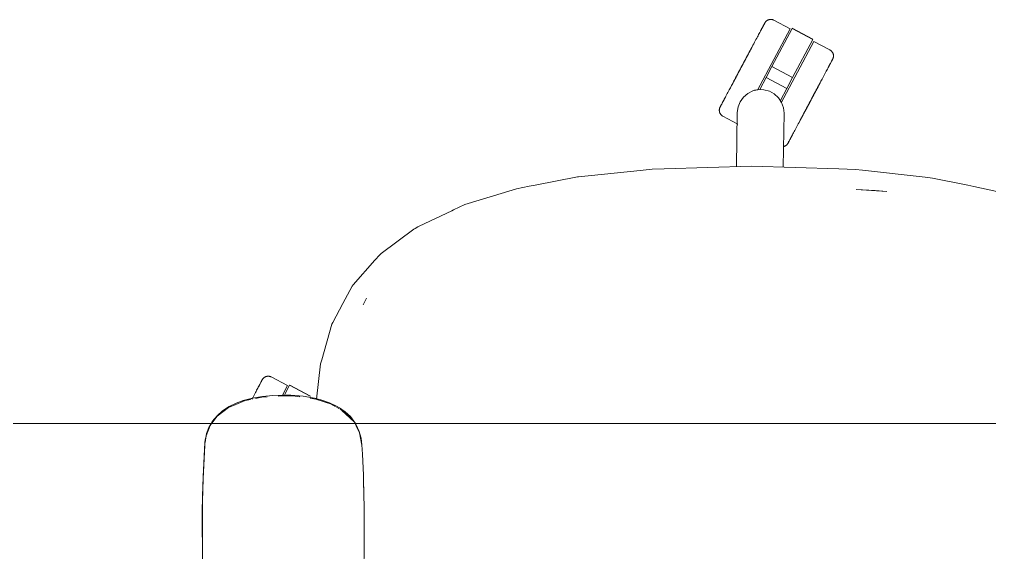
# Model space of a CAD drawing. Header units: millimetres. Extents: x 155927 to 326028, y -36033 to 97293.
# Drawn here: x 170437 to 171018, y 23308 to 23627 of the extents above; entities that cross this region are included whole.
import ezdxf

# ---------------------------------------------------------------- set-up
doc = ezdxf.new("R2010")
doc.units = ezdxf.units.MM
doc.header["$MEASUREMENT"] = 0
doc.layers.add('G-IMPT', color=8, linetype='CONTINUOUS', lineweight=9)
doc.layers.add('I-FURN', color=8, linetype='CONTINUOUS', lineweight=9)

msp = doc.modelspace()

# ---------------------------------------------------------------- linework, layer by layer
at = {"layer": 'G-IMPT'}
for p, q in [((170823.05, 23537.68), (170815.79, 23537.46)), ((170875.22, 23539.3), (170823.05, 23537.68)), ((170927.4, 23537.59), (170875.22, 23539.3)), ((170745.89, 23527.95), (170771.27, 23532.81)), ((170771.73, 23532.9), (170771.27, 23532.81)), ((170771.73, 23532.9), (170808.72, 23536.72)), ((170808.72, 23536.72), (170815.79, 23537.46)), ((170927.4, 23537.59), (170937.34, 23537.27)), ((170941.71, 23536.79), (170937.34, 23537.27)), ((170941.71, 23536.79), (170979.16, 23532.66)), ((170983.57, 23532.17), (170979.16, 23532.66)), ((171004.52, 23527.82), (170983.57, 23532.17)), ((170734.63, 23525.78), (170742.23, 23527.24)), ((170745.89, 23527.95), (170742.23, 23527.24)), ((171004.52, 23527.82), (171008.2, 23527.06)), ((171008.2, 23527.06), (171022.02, 23524.19)), ((170703.75, 23516.27), (170721.02, 23521.59)), ((170721.02, 23521.59), (170734.63, 23525.78)), ((170937.87, 23525.39), (170949.21, 23524.75)), ((170937.87, 23525.39), (170956.15, 23524.14)), ((170956.15, 23524.14), (170949.21, 23524.75)), ((170703.75, 23516.27), (170696.98, 23513.08)), ((170676.42, 23503.38), (170696.06, 23512.65)), ((170696.06, 23512.65), (170696.98, 23513.08)), ((170674.14, 23502.02), (170675.71, 23502.96)), ((170676.42, 23503.38), (170675.71, 23502.96)), ((170673.37, 23501.56), (170653.87, 23486.99)), ((170673.37, 23501.56), (170674.14, 23502.02)), ((170650.03, 23483), (170652.9, 23486.26)), ((170653.87, 23486.99), (170652.9, 23486.26)), ((170650.03, 23483), (170637.01, 23468.22)), ((170637.01, 23468.22), (170636.43, 23467.55)), ((170630.84, 23457.12), (170636.43, 23467.55)), ((170624.83, 23445.88), (170630.84, 23457.12)), ((170645.04, 23460.25), (170643.08, 23456.36)), ((170643.86, 23457.95), (170643.08, 23456.36)), ((170645.04, 23460.25), (170643.86, 23457.95)), ((170624.24, 23444.77), (170624.83, 23445.88)), ((170618.23, 23423.42), (170624.24, 23444.77)), ((170618.23, 23423.42), (170617.59, 23421.16)), ((170615.18, 23399.88), (170617.59, 23421.16)), ((170572.46, 23399.13), (170566.84, 23396.8)), ((170571.35, 23399.16), (170567.01, 23397.57)), ((170571.35, 23399.16), (170576.83, 23400.59)), ((170572.46, 23399.13), (170575.93, 23399.84)), ((170582.76, 23401.59), (170576.83, 23400.59)), ((170578.67, 23400.4), (170582.42, 23401.17)), ((170582.42, 23401.17), (170585.63, 23401.37)), ((170582.76, 23401.59), (170588.91, 23402.15)), ((170595.25, 23402.33), (170588.91, 23402.15)), ((170592.14, 23401.77), (170595.25, 23401.96)), ((170599.76, 23402.24), (170595.25, 23402.33)), ((170602.41, 23401.73), (170595.25, 23401.96)), ((170599.76, 23402.24), (170607.07, 23401.67)), ((170602.41, 23401.73), (170605.2, 23401.33)), ((170613.83, 23400.55), (170607.07, 23401.67)), ((170611.38, 23400.46), (170614.67, 23400)), ((170617.76, 23399.57), (170613.83, 23400.55)), ((170614.67, 23400), (170624.07, 23396.97)), ((170617.76, 23399.57), (170622.85, 23397.83)), ((170555.66, 23389.75), (170562.44, 23394.96)), ((170558.89, 23392.93), (170555.85, 23390.27)), ((170562.94, 23395.59), (170558.89, 23392.93)), ((170562.44, 23394.96), (170566.84, 23396.8)), ((170562.94, 23395.59), (170567.01, 23397.57)), ((170622.85, 23397.83), (170627.48, 23395.63)), ((170624.07, 23396.97), (170626.52, 23395.5)), ((170626.99, 23395.22), (170628.43, 23394.36)), ((170627.48, 23395.63), (170628.86, 23394.82)), ((170632.31, 23392.38), (170628.86, 23394.82)), ((170629.21, 23393.89), (170632.37, 23392.01)), ((170630.28, 23393.2), (170637.67, 23386.3)), ((170630.28, 23393.2), (170631.22, 23392.38)), ((170552.78, 23386.53), (170555.85, 23390.27)), ((170552.79, 23385.88), (170555.66, 23389.75)), ((170631.58, 23392.07), (170635.44, 23388.71)), ((170635.36, 23389.51), (170632.31, 23392.38)), ((170632.37, 23392.01), (170637.67, 23386.3)), ((170635.36, 23389.51), (170636.49, 23388.19)), ((170637.67, 23386.3), (170635.44, 23388.71)), ((170638.45, 23385.33), (170636.49, 23388.19)), ((170549.08, 23377.93), (170551.49, 23384.12)), ((170550.82, 23383.09), (170549.43, 23379.45)), ((170550.82, 23383.09), (170552.1, 23385.33)), ((170551.49, 23384.12), (170552.38, 23385.33)), ((170552.1, 23385.33), (170552.78, 23386.53)), ((170638.78, 23384.06), (170638.15, 23385.33)), ((170638.7, 23384.97), (170640.68, 23380.64)), ((170638.78, 23384.06), (170640.88, 23379.8)), ((170548.36, 23374.06), (170548.61, 23375.71)), ((170549.08, 23377.93), (170548.49, 23374.08)), ((170549.06, 23378.11), (170548.61, 23375.71)), ((170549.06, 23378.11), (170549.43, 23379.45)), ((170641.75, 23376.69), (170640.68, 23380.64)), ((170640.88, 23379.8), (170642.25, 23372.46)), ((170642.25, 23372.68), (170641.75, 23376.69)), ((170547.27, 23352.28), (170548.36, 23374.06)), ((170547.27, 23352.28), (170548.25, 23372.46)), ((170547.31, 23353.49), (170548.36, 23374.06)), ((170548.36, 23374.06), (170548.25, 23372.46)), ((170642.53, 23367.02), (170642.25, 23372.68)), ((170642.53, 23367.02), (170643.15, 23354.46)), ((170546.81, 23332.09), (170547.31, 23353.49)), ((170546.81, 23332.09), (170547.27, 23352.28)), ((170546.97, 23341.93), (170547.31, 23353.49)), ((170547.31, 23353.49), (170547.27, 23352.28)), ((170643.27, 23350.91), (170643.15, 23354.46)), ((170643.65, 23335.24), (170643.27, 23350.91)), ((170643.33, 23347.51), (170643.47, 23344.19)), ((170546.97, 23341.93), (170546.77, 23322.7)), ((170546.81, 23332.09), (170546.97, 23341.93)), ((170546.85, 23311.91), (170546.97, 23341.93)), ((170643.47, 23341.97), (170643.47, 23344.19)), ((170546.83, 23334.13), (170546.9, 23336.04)), ((170643.65, 23335.24), (170643.7, 23330.73)), ((170546.85, 23311.91), (170546.81, 23332.09)), ((170546.85, 23332.09), (170546.83, 23334.13)), ((170643.7, 23330.73), (170643.69, 23316.02)), ((170546.85, 23311.91), (170546.77, 23322.7)), ((170546.85, 23311.91), (170547.02, 23303.49)), ((170643.62, 23310.55), (170643.69, 23316.02)), ((170643.62, 23310.55), (170643.33, 23298.24))]:
    msp.add_line(p, q, dxfattribs=at)
at = {"layer": 'I-FURN'}
for p, q in [((170883.1, 23624.71), (170883.02, 23624.57)), ((170883.06, 23624.64), (170883.13, 23624.76)), ((170883.15, 23624.81), (170883.1, 23624.71)), ((170883.13, 23624.76), (170883.17, 23624.85)), ((170883.18, 23624.87), (170883.15, 23624.81)), ((170883.17, 23624.85), (170883.19, 23624.89)), ((170883.19, 23624.89), (170883.18, 23624.87)), ((170883.19, 23624.89), (170883.27, 23625.03)), ((170883.19, 23624.89), (170883.19, 23624.89)), ((170883.27, 23625.03), (170883.36, 23625.17)), ((170883.36, 23625.17), (170883.45, 23625.31)), ((170883.45, 23625.31), (170883.54, 23625.44)), ((170883.54, 23625.44), (170883.64, 23625.56)), ((170883.64, 23625.56), (170883.75, 23625.69)), ((170883.75, 23625.69), (170883.86, 23625.8)), ((170883.86, 23625.8), (170883.97, 23625.92)), ((170883.97, 23625.92), (170884.09, 23626.03)), ((170884.09, 23626.03), (170884.21, 23626.13)), ((170884.21, 23626.13), (170884.34, 23626.23)), ((170884.34, 23626.23), (170884.47, 23626.32)), ((170884.47, 23626.32), (170884.61, 23626.41)), ((170884.61, 23626.41), (170884.74, 23626.49)), ((170884.74, 23626.49), (170884.88, 23626.57)), ((170884.88, 23626.57), (170885.03, 23626.64)), ((170885.03, 23626.64), (170885.18, 23626.71)), ((170885.18, 23626.71), (170885.33, 23626.77)), ((170885.33, 23626.77), (170885.48, 23626.82)), ((170885.48, 23626.82), (170885.63, 23626.87)), ((170885.63, 23626.87), (170885.79, 23626.91)), ((170885.79, 23626.91), (170885.94, 23626.95)), ((170885.94, 23626.95), (170886.1, 23626.98)), ((170886.1, 23626.98), (170886.26, 23627)), ((170886.26, 23627), (170886.42, 23627.02)), ((170886.42, 23627.02), (170886.58, 23627.03)), ((170886.58, 23627.03), (170886.74, 23627.03)), ((170886.74, 23627.03), (170886.91, 23627.03)), ((170886.91, 23627.03), (170887.07, 23627.02)), ((170887.07, 23627.02), (170887.23, 23627)), ((170887.23, 23627), (170887.39, 23626.98)), ((170887.39, 23626.98), (170887.55, 23626.95)), ((170887.55, 23626.95), (170887.7, 23626.92)), ((170887.7, 23626.92), (170887.86, 23626.88)), ((170887.86, 23626.88), (170888.01, 23626.83)), ((170888.01, 23626.83), (170888.17, 23626.78)), ((170888.17, 23626.78), (170888.31, 23626.72)), ((170888.31, 23626.72), (170888.46, 23626.65)), ((170888.46, 23626.65), (170888.61, 23626.58)), ((170888.61, 23626.58), (170888.65, 23626.56)), ((170898.33, 23621.41), (170888.65, 23626.56)), ((170878.81, 23584.69), (170898.33, 23621.41)), ((170880.22, 23619.3), (170879.88, 23618.65)), ((170880.55, 23619.92), (170880.22, 23619.3)), ((170880.86, 23620.5), (170880.55, 23619.92)), ((170880.69, 23620.19), (170881, 23620.76)), ((170881.15, 23621.05), (170880.86, 23620.5)), ((170881, 23620.76), (170881.28, 23621.3)), ((170881.43, 23621.57), (170881.15, 23621.05)), ((170881.28, 23621.3), (170881.55, 23621.8)), ((170881.68, 23622.05), (170881.43, 23621.57)), ((170881.55, 23621.8), (170881.8, 23622.26)), ((170881.92, 23622.5), (170881.68, 23622.05)), ((170881.8, 23622.26), (170882.02, 23622.69)), ((170882.14, 23622.91), (170881.92, 23622.5)), ((170882.02, 23622.69), (170882.23, 23623.09)), ((170882.34, 23623.28), (170882.14, 23622.91)), ((170882.23, 23623.09), (170882.42, 23623.44)), ((170882.52, 23623.62), (170882.34, 23623.28)), ((170882.42, 23623.44), (170882.59, 23623.76)), ((170882.67, 23623.91), (170882.52, 23623.62)), ((170882.59, 23623.76), (170882.74, 23624.04)), ((170882.81, 23624.17), (170882.67, 23623.91)), ((170882.74, 23624.04), (170882.87, 23624.28)), ((170882.93, 23624.39), (170882.81, 23624.17)), ((170882.87, 23624.28), (170882.97, 23624.48)), ((170883.02, 23624.57), (170882.93, 23624.39)), ((170882.97, 23624.48), (170883.06, 23624.64)), ((170887.49, 23598.89), (170899.56, 23621.59)), ((170899.56, 23621.59), (170911.92, 23615.02)), ((170912.01, 23615.19), (170899.65, 23621.77)), ((170877.05, 23613.34), (170876.59, 23612.48)), ((170877.49, 23614.17), (170877.05, 23613.34)), ((170877.93, 23614.98), (170877.49, 23614.17)), ((170878.34, 23615.77), (170877.93, 23614.98)), ((170878.75, 23616.53), (170878.34, 23615.77)), ((170879.14, 23617.27), (170878.75, 23616.53)), ((170879.52, 23617.98), (170879.14, 23617.27)), ((170879.88, 23618.65), (170879.52, 23617.98)), ((170892.92, 23577.15), (170912.46, 23613.9)), ((170911.92, 23615.02), (170899.85, 23592.31)), ((170922.14, 23608.75), (170912.46, 23613.9)), ((170873.38, 23606.44), (170873.9, 23607.41)), ((170874.17, 23607.92), (170873.66, 23606.96)), ((170873.9, 23607.41), (170874.4, 23608.36)), ((170874.67, 23608.86), (170874.17, 23607.92)), ((170874.4, 23608.36), (170874.9, 23609.29)), ((170875.17, 23609.79), (170874.67, 23608.86)), ((170874.9, 23609.29), (170875.39, 23610.22)), ((170875.65, 23610.71), (170875.17, 23609.79)), ((170875.39, 23610.22), (170875.87, 23611.12)), ((170876.13, 23611.6), (170875.65, 23610.71)), ((170876.59, 23612.48), (170876.13, 23611.6)), ((170922.14, 23608.75), (170922.28, 23608.67)), ((170922.28, 23608.67), (170922.42, 23608.59)), ((170922.42, 23608.59), (170922.56, 23608.5)), ((170922.56, 23608.5), (170922.69, 23608.4)), ((170922.69, 23608.4), (170922.81, 23608.3)), ((170922.81, 23608.3), (170922.94, 23608.2)), ((170922.94, 23608.2), (170923.05, 23608.09)), ((170923.05, 23608.09), (170923.17, 23607.97)), ((170923.17, 23607.97), (170923.28, 23607.85)), ((170923.28, 23607.85), (170923.38, 23607.73)), ((170923.38, 23607.73), (170923.48, 23607.6)), ((170923.48, 23607.6), (170923.57, 23607.47)), ((170923.57, 23607.47), (170923.66, 23607.34)), ((170923.66, 23607.34), (170923.75, 23607.2)), ((170870.22, 23600.49), (170870.75, 23601.49)), ((170871.04, 23602.04), (170870.51, 23601.03)), ((170870.75, 23601.49), (170871.29, 23602.5)), ((170871.57, 23603.03), (170871.04, 23602.04)), ((170871.29, 23602.5), (170871.82, 23603.49)), ((170872.1, 23604.03), (170871.57, 23603.03)), ((170871.82, 23603.49), (170872.34, 23604.48)), ((170872.63, 23605.02), (170872.1, 23604.03)), ((170872.34, 23604.48), (170872.87, 23605.47)), ((170873.15, 23605.99), (170872.63, 23605.02)), ((170872.87, 23605.47), (170873.38, 23606.44)), ((170873.66, 23606.96), (170873.15, 23605.99)), ((170922.64, 23601.1), (170922.85, 23601.49)), ((170922.95, 23601.69), (170922.76, 23601.31)), ((170922.85, 23601.49), (170923.04, 23601.85)), ((170923.13, 23602.02), (170922.95, 23601.69)), ((170923.04, 23601.85), (170923.21, 23602.16)), ((170923.29, 23602.32), (170923.13, 23602.02)), ((170923.21, 23602.16), (170923.36, 23602.44)), ((170923.43, 23602.58), (170923.29, 23602.32)), ((170923.36, 23602.44), (170923.48, 23602.68)), ((170923.54, 23602.8), (170923.43, 23602.58)), ((170923.48, 23602.68), (170923.59, 23602.88)), ((170923.64, 23602.98), (170923.54, 23602.8)), ((170923.59, 23602.88), (170923.68, 23603.05)), ((170923.71, 23603.12), (170923.64, 23602.98)), ((170923.68, 23603.05), (170923.74, 23603.17)), ((170923.77, 23603.22), (170923.71, 23603.12)), ((170923.74, 23603.17), (170923.78, 23603.25)), ((170923.75, 23607.2), (170923.82, 23607.06)), ((170923.8, 23603.28), (170923.77, 23603.22)), ((170923.78, 23603.25), (170923.81, 23603.29)), ((170923.81, 23603.3), (170923.8, 23603.28)), ((170923.83, 23603.34), (170923.81, 23603.3)), ((170923.81, 23603.29), (170923.81, 23603.3)), ((170923.82, 23607.06), (170923.89, 23606.91)), ((170923.9, 23603.48), (170923.83, 23603.34)), ((170923.89, 23606.91), (170923.96, 23606.77)), ((170923.97, 23603.63), (170923.9, 23603.48)), ((170923.96, 23606.77), (170924.02, 23606.62)), ((170924.03, 23603.78), (170923.97, 23603.63)), ((170924.02, 23606.62), (170924.07, 23606.47)), ((170924.08, 23603.93), (170924.03, 23603.78)), ((170924.07, 23606.47), (170924.12, 23606.31)), ((170924.13, 23604.08), (170924.08, 23603.93)), ((170924.12, 23606.31), (170924.16, 23606.16)), ((170924.17, 23604.24), (170924.13, 23604.08)), ((170924.16, 23606.16), (170924.2, 23606)), ((170924.2, 23604.4), (170924.17, 23604.24)), ((170924.2, 23606), (170924.23, 23605.84)), ((170924.23, 23604.56), (170924.2, 23604.4)), ((170924.23, 23605.84), (170924.25, 23605.68)), ((170924.25, 23604.72), (170924.23, 23604.56)), ((170924.25, 23605.68), (170924.27, 23605.52)), ((170924.27, 23604.88), (170924.25, 23604.72)), ((170924.27, 23605.52), (170924.28, 23605.36)), ((170924.28, 23605.04), (170924.27, 23604.88)), ((170924.28, 23605.36), (170924.28, 23605.2)), ((170924.28, 23605.2), (170924.28, 23605.04)), ((170867.84, 23596.02), (170867.32, 23595.03)), ((170867.56, 23595.48), (170868.09, 23596.48)), ((170868.37, 23597.02), (170867.84, 23596.02)), ((170868.09, 23596.48), (170868.62, 23597.48)), ((170868.9, 23598.02), (170868.37, 23597.02)), ((170868.62, 23597.48), (170869.15, 23598.48)), ((170869.44, 23599.02), (170868.9, 23598.02)), ((170869.15, 23598.48), (170869.68, 23599.48)), ((170869.97, 23600.03), (170869.44, 23599.02)), ((170869.68, 23599.48), (170870.22, 23600.49)), ((170870.51, 23601.03), (170869.97, 23600.03)), ((170883.96, 23592.24), (170887.49, 23598.89)), ((170887.49, 23598.89), (170899.85, 23592.31)), ((170919.55, 23595.28), (170919.93, 23596)), ((170919.93, 23596), (170920.3, 23596.7)), ((170920.3, 23596.7), (170920.65, 23597.36)), ((170920.65, 23597.36), (170920.99, 23597.99)), ((170920.99, 23597.99), (170921.31, 23598.6)), ((170921.48, 23598.91), (170921.17, 23598.32)), ((170921.31, 23598.6), (170921.61, 23599.17)), ((170921.77, 23599.46), (170921.48, 23598.91)), ((170921.61, 23599.17), (170921.9, 23599.7)), ((170922.04, 23599.98), (170921.77, 23599.46)), ((170921.9, 23599.7), (170922.16, 23600.2)), ((170922.3, 23600.46), (170922.04, 23599.98)), ((170922.16, 23600.2), (170922.41, 23600.67)), ((170922.54, 23600.9), (170922.3, 23600.46)), ((170922.41, 23600.67), (170922.64, 23601.1)), ((170922.76, 23601.31), (170922.54, 23600.9)), ((170864.76, 23590.22), (170864.27, 23589.3)), ((170864.49, 23589.72), (170864.99, 23590.65)), ((170865.26, 23591.16), (170864.76, 23590.22)), ((170864.99, 23590.65), (170865.49, 23591.59)), ((170865.76, 23592.11), (170865.26, 23591.16)), ((170865.49, 23591.59), (170866, 23592.55)), ((170866.27, 23593.07), (170865.76, 23592.11)), ((170866, 23592.55), (170866.51, 23593.52)), ((170866.79, 23594.05), (170866.27, 23593.07)), ((170866.51, 23593.52), (170867.03, 23594.5)), ((170867.32, 23595.03), (170866.79, 23594.05)), ((170867.03, 23594.5), (170867.56, 23595.48)), ((170880.16, 23585.1), (170883.96, 23592.24)), ((170883.96, 23592.24), (170896.32, 23585.67)), ((170899.85, 23592.31), (170896.32, 23585.67)), ((170916.74, 23590.01), (170916.27, 23589.11)), ((170916.49, 23589.53), (170916.96, 23590.41)), ((170917.21, 23590.89), (170916.74, 23590.01)), ((170916.96, 23590.41), (170917.42, 23591.28)), ((170917.67, 23591.74), (170917.21, 23590.89)), ((170917.42, 23591.28), (170917.87, 23592.13)), ((170918.11, 23592.58), (170917.67, 23591.74)), ((170917.87, 23592.13), (170918.31, 23592.95)), ((170918.31, 23592.95), (170918.74, 23593.75)), ((170918.74, 23593.75), (170919.15, 23594.53)), ((170919.15, 23594.53), (170919.55, 23595.28)), ((170861.54, 23584.16), (170861.12, 23583.39)), ((170861.96, 23584.96), (170861.54, 23584.16)), ((170862.4, 23585.79), (170861.96, 23584.96)), ((170862.16, 23585.34), (170862.61, 23586.17)), ((170862.85, 23586.63), (170862.4, 23585.79)), ((170862.61, 23586.17), (170863.06, 23587.03)), ((170863.31, 23587.5), (170862.85, 23586.63)), ((170863.06, 23587.03), (170863.53, 23587.91)), ((170863.79, 23588.39), (170863.31, 23587.5)), ((170863.53, 23587.91), (170864.01, 23588.8)), ((170864.27, 23589.3), (170863.79, 23588.39)), ((170864.01, 23588.8), (170864.49, 23589.72)), ((170873, 23582.77), (170876.01, 23584.28)), ((170876.01, 23584.28), (170879.3, 23585.03)), ((170879.3, 23585.03), (170882.67, 23584.97)), ((170882.67, 23584.97), (170885.93, 23584.11)), ((170885.93, 23584.11), (170888.89, 23582.49)), ((170896.32, 23585.67), (170892.52, 23578.53)), ((170913.76, 23584.4), (170913.24, 23583.42)), ((170913.48, 23583.87), (170914, 23584.85)), ((170914.28, 23585.37), (170913.76, 23584.4)), ((170914, 23584.85), (170914.51, 23585.81)), ((170914.79, 23586.33), (170914.28, 23585.37)), ((170914.51, 23585.81), (170915.02, 23586.76)), ((170915.29, 23587.27), (170914.79, 23586.33)), ((170915.02, 23586.76), (170915.52, 23587.7)), ((170915.78, 23588.2), (170915.29, 23587.27)), ((170915.52, 23587.7), (170916.01, 23588.62)), ((170916.27, 23589.11), (170915.78, 23588.2)), ((170916.01, 23588.62), (170916.49, 23589.53)), ((170858.23, 23577.94), (170858.5, 23578.46)), ((170858.66, 23578.75), (170858.38, 23578.22)), ((170858.5, 23578.46), (170858.8, 23579.01)), ((170858.96, 23579.32), (170858.66, 23578.75)), ((170858.8, 23579.01), (170859.11, 23579.59)), ((170859.28, 23579.92), (170858.96, 23579.32)), ((170859.62, 23580.56), (170859.28, 23579.92)), ((170859.97, 23581.22), (170859.62, 23580.56)), ((170860.34, 23581.91), (170859.97, 23581.22)), ((170860.73, 23582.64), (170860.34, 23581.91)), ((170861.12, 23583.39), (170860.73, 23582.64)), ((170868.47, 23577.83), (170870.43, 23580.57)), ((170870.43, 23580.57), (170873, 23582.77)), ((170888.89, 23582.49), (170891.38, 23580.21)), ((170891.38, 23580.21), (170893.25, 23577.4)), ((170910.59, 23578.43), (170910.05, 23577.43)), ((170910.3, 23577.89), (170910.83, 23578.89)), ((170911.12, 23579.44), (170910.59, 23578.43)), ((170910.83, 23578.89), (170911.37, 23579.9)), ((170911.66, 23580.44), (170911.12, 23579.44)), ((170911.37, 23579.9), (170911.9, 23580.9)), ((170912.19, 23581.44), (170911.66, 23580.44)), ((170911.9, 23580.9), (170912.43, 23581.9)), ((170912.72, 23582.43), (170912.19, 23581.44)), ((170912.43, 23581.9), (170912.96, 23582.89)), ((170913.24, 23583.42), (170912.72, 23582.43)), ((170912.96, 23582.89), (170913.48, 23583.87)), ((170855.99, 23572.88), (170856, 23573.04)), ((170855.99, 23572.72), (170855.99, 23572.88)), ((170856, 23572.56), (170855.99, 23572.72)), ((170856, 23573.04), (170856.02, 23573.2)), ((170856.01, 23572.4), (170856, 23572.56)), ((170856.02, 23573.2), (170856.04, 23573.36)), ((170856.04, 23573.36), (170856.07, 23573.52)), ((170856.07, 23573.52), (170856.1, 23573.68)), ((170856.1, 23573.68), (170856.15, 23573.83)), ((170856.15, 23573.83), (170856.19, 23573.99)), ((170856.19, 23573.99), (170856.25, 23574.14)), ((170856.25, 23574.14), (170856.31, 23574.29)), ((170856.31, 23574.29), (170856.37, 23574.44)), ((170856.37, 23574.44), (170856.44, 23574.58)), ((170856.44, 23574.58), (170856.46, 23574.62)), ((170856.46, 23574.62), (170856.47, 23574.64)), ((170856.47, 23574.62), (170856.46, 23574.62)), ((170856.47, 23574.64), (170856.51, 23574.7)), ((170856.49, 23574.67), (170856.47, 23574.62)), ((170856.53, 23574.75), (170856.49, 23574.67)), ((170856.51, 23574.7), (170856.56, 23574.8)), ((170856.6, 23574.87), (170856.53, 23574.75)), ((170856.56, 23574.8), (170856.63, 23574.94)), ((170856.68, 23575.03), (170856.6, 23574.87)), ((170856.63, 23574.94), (170856.73, 23575.12)), ((170856.79, 23575.23), (170856.68, 23575.03)), ((170856.73, 23575.12), (170856.85, 23575.34)), ((170856.92, 23575.47), (170856.79, 23575.23)), ((170856.85, 23575.34), (170856.98, 23575.6)), ((170857.07, 23575.75), (170856.92, 23575.47)), ((170856.98, 23575.6), (170857.14, 23575.9)), ((170857.24, 23576.07), (170857.07, 23575.75)), ((170857.14, 23575.9), (170857.32, 23576.23)), ((170857.42, 23576.43), (170857.24, 23576.07)), ((170857.32, 23576.23), (170857.52, 23576.6)), ((170857.63, 23576.82), (170857.42, 23576.43)), ((170857.52, 23576.6), (170857.74, 23577.01)), ((170857.86, 23577.25), (170857.63, 23576.82)), ((170857.74, 23577.01), (170857.97, 23577.46)), ((170858.11, 23577.72), (170857.86, 23577.25)), ((170857.97, 23577.46), (170858.23, 23577.94)), ((170858.38, 23578.22), (170858.11, 23577.72)), ((170866.75, 23571.36), (170867.22, 23574.7)), ((170867.22, 23574.7), (170868.47, 23577.83)), ((170893.25, 23577.4), (170894.39, 23574.22)), ((170894.39, 23574.22), (170894.74, 23570.87)), ((170907.41, 23572.45), (170906.89, 23571.48)), ((170907.13, 23571.92), (170907.65, 23572.9)), ((170907.93, 23573.43), (170907.41, 23572.45)), ((170907.65, 23572.9), (170908.17, 23573.89)), ((170908.46, 23574.42), (170907.93, 23573.43)), ((170908.17, 23573.89), (170908.7, 23574.88)), ((170908.99, 23575.42), (170908.46, 23574.42)), ((170908.7, 23574.88), (170909.23, 23575.88)), ((170909.52, 23576.42), (170908.99, 23575.42)), ((170909.23, 23575.88), (170909.77, 23576.88)), ((170910.05, 23577.43), (170909.52, 23576.42)), ((170909.77, 23576.88), (170910.3, 23577.89)), ((170856.02, 23572.24), (170856.01, 23572.4)), ((170856.04, 23572.08), (170856.02, 23572.24)), ((170856.07, 23571.92), (170856.04, 23572.08)), ((170856.11, 23571.76), (170856.07, 23571.92)), ((170856.15, 23571.61), (170856.11, 23571.76)), ((170856.2, 23571.45), (170856.15, 23571.61)), ((170856.25, 23571.3), (170856.2, 23571.45)), ((170856.31, 23571.15), (170856.25, 23571.3)), ((170856.38, 23571), (170856.31, 23571.15)), ((170856.45, 23570.86), (170856.38, 23571)), ((170856.53, 23570.72), (170856.45, 23570.86)), ((170856.61, 23570.58), (170856.53, 23570.72)), ((170856.7, 23570.44), (170856.61, 23570.58)), ((170856.79, 23570.31), (170856.7, 23570.44)), ((170856.89, 23570.19), (170856.79, 23570.31)), ((170857, 23570.06), (170856.89, 23570.19)), ((170857.11, 23569.94), (170857, 23570.06)), ((170857.22, 23569.83), (170857.11, 23569.94)), ((170857.34, 23569.72), (170857.22, 23569.83)), ((170857.46, 23569.62), (170857.34, 23569.72)), ((170857.59, 23569.52), (170857.46, 23569.62)), ((170857.72, 23569.42), (170857.59, 23569.52)), ((170857.85, 23569.33), (170857.72, 23569.42)), ((170857.99, 23569.25), (170857.85, 23569.33)), ((170858.13, 23569.17), (170857.99, 23569.25)), ((170858.13, 23569.17), (170866.97, 23564.47)), ((170866.19, 23539.02), (170866.75, 23571.36)), ((170894.74, 23570.87), (170894.17, 23538.68)), ((170904.14, 23566.31), (170904.62, 23567.21)), ((170904.88, 23567.7), (170904.4, 23566.79)), ((170904.62, 23567.21), (170905.11, 23568.12)), ((170905.37, 23568.62), (170904.88, 23567.7)), ((170905.11, 23568.12), (170905.6, 23569.05)), ((170905.87, 23569.56), (170905.37, 23568.62)), ((170905.6, 23569.05), (170906.1, 23570)), ((170906.38, 23570.51), (170905.87, 23569.56)), ((170906.1, 23570), (170906.61, 23570.95)), ((170906.89, 23571.48), (170906.38, 23570.51)), ((170906.61, 23570.95), (170907.13, 23571.92)), ((170901.13, 23560.65), (170901.52, 23561.38)), ((170901.52, 23561.38), (170901.93, 23562.14)), ((170901.93, 23562.14), (170902.35, 23562.93)), ((170902.35, 23562.93), (170902.78, 23563.74)), ((170902.78, 23563.74), (170903.22, 23564.58)), ((170903.22, 23564.58), (170903.68, 23565.44)), ((170903.68, 23565.44), (170904.14, 23566.31)), ((170898.25, 23555.22), (170898.04, 23554.83)), ((170898.13, 23555.01), (170898.35, 23555.42)), ((170898.48, 23555.65), (170898.25, 23555.22)), ((170898.35, 23555.42), (170898.59, 23555.86)), ((170898.73, 23556.12), (170898.48, 23555.65)), ((170898.59, 23555.86), (170898.85, 23556.35)), ((170898.99, 23556.62), (170898.73, 23556.12)), ((170898.85, 23556.35), (170899.12, 23556.86)), ((170899.28, 23557.16), (170898.99, 23556.62)), ((170899.12, 23556.86), (170899.41, 23557.41)), ((170899.58, 23557.73), (170899.28, 23557.16)), ((170899.41, 23557.41), (170899.72, 23558)), ((170899.72, 23558), (170900.05, 23558.61)), ((170900.05, 23558.61), (170900.4, 23559.26)), ((170900.4, 23559.26), (170900.76, 23559.94)), ((170900.76, 23559.94), (170901.13, 23560.65)), ((170894.49, 23551), (170894.33, 23550.97)), ((170894.64, 23551.04), (170894.49, 23551)), ((170894.8, 23551.09), (170894.64, 23551.04)), ((170894.95, 23551.15), (170894.8, 23551.09)), ((170895.1, 23551.21), (170894.95, 23551.15)), ((170895.24, 23551.27), (170895.1, 23551.21)), ((170895.39, 23551.34), (170895.24, 23551.27)), ((170895.53, 23551.42), (170895.39, 23551.34)), ((170895.67, 23551.51), (170895.53, 23551.42)), ((170895.8, 23551.59), (170895.67, 23551.51)), ((170895.93, 23551.69), (170895.8, 23551.59)), ((170896.06, 23551.79), (170895.93, 23551.69)), ((170896.18, 23551.89), (170896.06, 23551.79)), ((170896.3, 23552), (170896.18, 23551.89)), ((170896.42, 23552.11), (170896.3, 23552)), ((170896.53, 23552.23), (170896.42, 23552.11)), ((170896.63, 23552.35), (170896.53, 23552.23)), ((170896.73, 23552.48), (170896.63, 23552.35)), ((170896.83, 23552.61), (170896.73, 23552.48)), ((170896.92, 23552.75), (170896.83, 23552.61)), ((170897, 23552.88), (170896.92, 23552.75)), ((170897.08, 23553.02), (170897, 23552.88)), ((170897.1, 23553.07), (170897.08, 23553.03)), ((170897.08, 23553.02), (170897.09, 23553.04)), ((170897.08, 23553.03), (170897.08, 23553.02)), ((170897.09, 23553.04), (170897.12, 23553.1)), ((170897.15, 23553.15), (170897.1, 23553.07)), ((170897.12, 23553.1), (170897.17, 23553.2)), ((170897.21, 23553.27), (170897.15, 23553.15)), ((170897.17, 23553.2), (170897.25, 23553.34)), ((170897.3, 23553.44), (170897.21, 23553.27)), ((170897.25, 23553.34), (170897.35, 23553.52)), ((170897.41, 23553.64), (170897.3, 23553.44)), ((170897.35, 23553.52), (170897.46, 23553.74)), ((170897.53, 23553.88), (170897.41, 23553.64)), ((170897.46, 23553.74), (170897.6, 23554)), ((170897.68, 23554.16), (170897.53, 23553.88)), ((170897.6, 23554), (170897.76, 23554.3)), ((170897.85, 23554.48), (170897.68, 23554.16)), ((170897.76, 23554.3), (170897.94, 23554.63)), ((170898.04, 23554.83), (170897.85, 23554.48)), ((170897.94, 23554.63), (170898.13, 23555.01)), ((170581.69, 23409.73), (170581.88, 23410.08)), ((170581.97, 23410.26), (170581.79, 23409.92)), ((170581.88, 23410.08), (170582.05, 23410.4)), ((170582.13, 23410.56), (170581.97, 23410.26)), ((170582.05, 23410.4), (170582.19, 23410.68)), ((170582.27, 23410.81), (170582.13, 23410.56)), ((170582.19, 23410.68), (170582.32, 23410.92)), ((170582.38, 23411.03), (170582.27, 23410.81)), ((170582.32, 23410.92), (170582.43, 23411.12)), ((170582.48, 23411.21), (170582.38, 23411.03)), ((170582.43, 23411.12), (170582.52, 23411.28)), ((170582.55, 23411.35), (170582.48, 23411.21)), ((170582.52, 23411.28), (170582.58, 23411.41)), ((170582.61, 23411.45), (170582.55, 23411.35)), ((170582.58, 23411.41), (170582.62, 23411.49)), ((170582.64, 23411.51), (170582.61, 23411.45)), ((170582.62, 23411.49), (170582.65, 23411.53)), ((170582.65, 23411.53), (170582.64, 23411.51)), ((170582.65, 23411.53), (170582.73, 23411.68)), ((170582.65, 23411.53), (170582.65, 23411.53)), ((170582.73, 23411.68), (170582.81, 23411.81)), ((170582.81, 23411.81), (170582.9, 23411.95)), ((170582.9, 23411.95), (170583, 23412.08)), ((170583, 23412.08), (170583.1, 23412.2)), ((170583.1, 23412.2), (170583.2, 23412.33)), ((170583.2, 23412.33), (170583.31, 23412.44)), ((170583.31, 23412.44), (170583.43, 23412.56)), ((170583.43, 23412.56), (170583.54, 23412.67)), ((170583.54, 23412.67), (170583.67, 23412.77)), ((170583.67, 23412.77), (170583.79, 23412.87)), ((170583.79, 23412.87), (170583.93, 23412.96)), ((170583.93, 23412.96), (170584.06, 23413.05)), ((170584.06, 23413.05), (170584.2, 23413.14)), ((170584.2, 23413.14), (170584.34, 23413.21)), ((170584.34, 23413.21), (170584.48, 23413.29)), ((170584.48, 23413.29), (170584.63, 23413.35)), ((170584.63, 23413.35), (170584.78, 23413.41)), ((170584.78, 23413.41), (170584.93, 23413.47)), ((170584.93, 23413.47), (170585.09, 23413.51)), ((170585.09, 23413.51), (170585.24, 23413.56)), ((170585.24, 23413.56), (170585.4, 23413.59)), ((170585.4, 23413.59), (170585.56, 23413.62)), ((170585.56, 23413.62), (170585.72, 23413.64)), ((170585.72, 23413.64), (170585.88, 23413.66)), ((170585.88, 23413.66), (170586.04, 23413.67)), ((170586.04, 23413.67), (170586.2, 23413.67)), ((170586.2, 23413.67), (170586.36, 23413.67)), ((170586.36, 23413.67), (170586.52, 23413.66)), ((170586.52, 23413.66), (170586.68, 23413.64)), ((170586.68, 23413.64), (170586.84, 23413.62)), ((170586.84, 23413.62), (170587, 23413.59)), ((170587, 23413.59), (170587.16, 23413.56)), ((170587.16, 23413.56), (170587.31, 23413.52)), ((170587.31, 23413.52), (170587.47, 23413.47)), ((170587.47, 23413.47), (170587.62, 23413.42)), ((170587.62, 23413.42), (170587.77, 23413.36)), ((170587.77, 23413.36), (170587.92, 23413.29)), ((170587.92, 23413.29), (170588.06, 23413.22)), ((170588.06, 23413.22), (170588.1, 23413.2)), ((170597.79, 23408.05), (170588.1, 23413.2)), ((170578.97, 23404.62), (170578.6, 23403.91)), ((170579.33, 23405.3), (170578.97, 23404.62)), ((170579.68, 23405.94), (170579.33, 23405.3)), ((170580, 23406.56), (170579.68, 23405.94)), ((170580.31, 23407.14), (170580, 23406.56)), ((170580.15, 23406.83), (170580.45, 23407.4)), ((170580.61, 23407.7), (170580.31, 23407.14)), ((170580.45, 23407.4), (170580.74, 23407.94)), ((170580.88, 23408.21), (170580.61, 23407.7)), ((170580.74, 23407.94), (170581, 23408.44)), ((170581.14, 23408.69), (170580.88, 23408.21)), ((170581, 23408.44), (170581.25, 23408.9)), ((170581.38, 23409.14), (170581.14, 23408.69)), ((170581.25, 23408.9), (170581.48, 23409.33)), ((170581.59, 23409.55), (170581.38, 23409.14)), ((170581.48, 23409.33), (170581.69, 23409.73)), ((170581.79, 23409.92), (170581.59, 23409.55)), ((170594.79, 23402.42), (170597.79, 23408.05)), ((170596.2, 23402.94), (170599.02, 23408.24)), ((170599.02, 23408.24), (170611.38, 23401.66)), ((170611.47, 23401.83), (170599.11, 23408.41)), ((170576.95, 23400.81), (170576.5, 23399.98)), ((170577.38, 23401.63), (170576.95, 23400.81)), ((170577.8, 23402.41), (170577.38, 23401.63)), ((170578.2, 23403.18), (170577.8, 23402.41)), ((170578.6, 23403.91), (170578.2, 23403.18)), ((170611.38, 23401.66), (170611.33, 23401.57)), ((169437.45, 23385.33), (171437.45, 23385.33)), ((171437.45, 23385.33), (169437.45, 23385.33))]:
    msp.add_line(p, q, dxfattribs=at)
msp.add_arc((170880.75, 23571.3), 13.81, 102.34734, 107.33603, dxfattribs=at)
msp.add_open_spline([(170877.1, 23584.62), (170877.53, 23584.74), (170877.96, 23584.81), (170878.4, 23584.87)], degree=3, dxfattribs=at)

doc.saveas('drawing.dxf')
